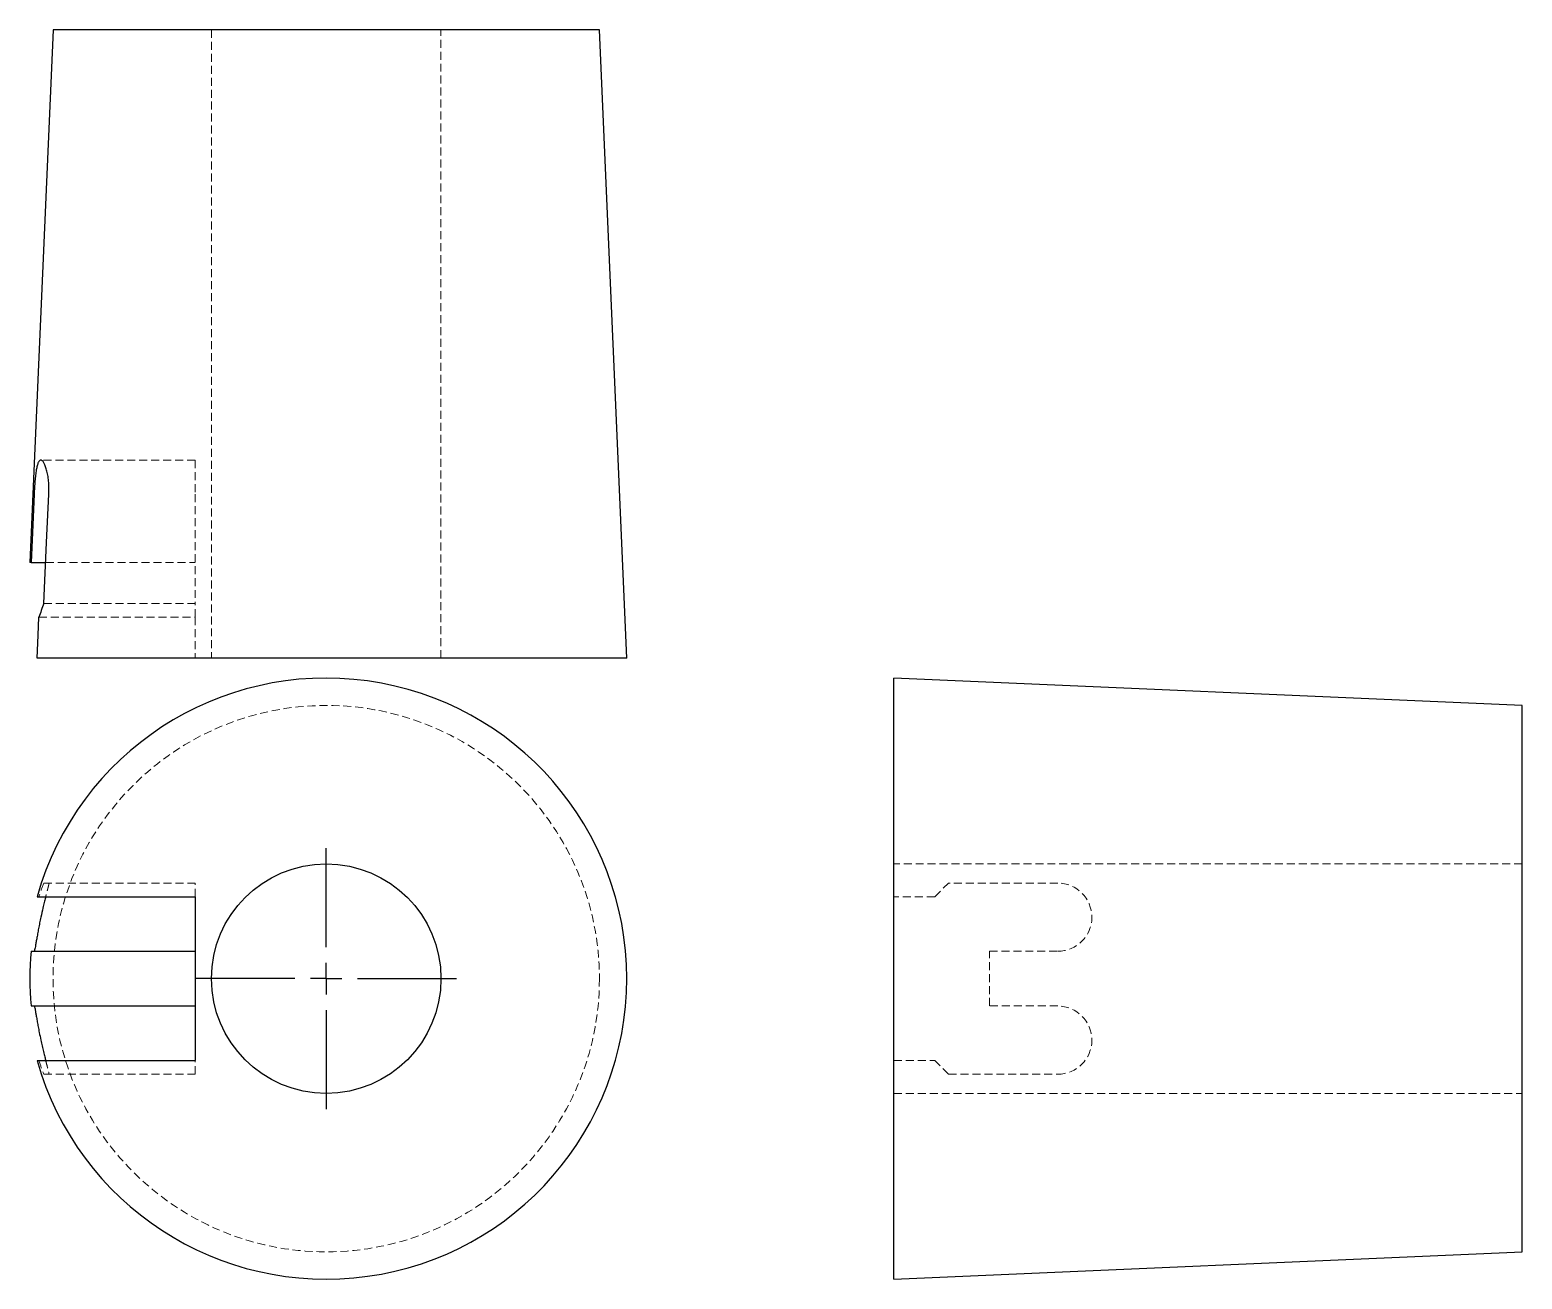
# Model space of a CAD drawing. Header units: millimetres. Extents: x 36 to 273, y 9 to 208.
import ezdxf

# ---------------------------------------------------------------- set-up
doc = ezdxf.new("R2010")
doc.units = ezdxf.units.MM
doc.linetypes.add('HIDDEN', pattern=[1.905, 1.27, -0.635])
doc.layers.add('10', color=7, linetype='Continuous')

# ---------------------------------------------------------------- blocks, each defined once
blk = doc.blocks.new('SW_CENTERMARKSYMBOL_0')
at = {"layer": '10', "color": 0}
for p, q in [((0, 5), (0, 20.76)), ((0, 0), (0, 2.5)), ((-5, 0), (-20.76, 0)), ((0, 0), (-2.5, 0)), ((0, 0), (0, -2.5)), ((0, 0), (2.5, 0)), ((5, 0), (20.76, 0)), ((0, -5), (0, -20.76))]:
    blk.add_line(p, q, dxfattribs=at)

msp = doc.modelspace()

# ---------------------------------------------------------------- linework, layer by layer
at = {"color": 7, "linetype": 'Continuous', "lineweight": 25}
for p, q in [((39.19, 208), (35.5, 123.22)), ((126.15, 208), (39.19, 208)), ((130.5, 108), (126.15, 208)), ((35.71, 123.22), (35.5, 123.22)), ((35.71, 123.22), (38.03, 123.22)), ((130.5, 108), (36.66, 108)), ((273, 100.48), (173, 104.83)), ((173, 9.17), (173, 104.83)), ((273, 57), (273, 100.48)), ((36.66, 70.04), (61.8, 70.04)), ((61.8, 70.04), (61.8, 43.96)), ((35.71, 61.35), (61.8, 61.35)), ((273, 13.52), (273, 57)), ((35.71, 52.65), (61.8, 52.65)), ((36.66, 43.96), (61.8, 43.96)), ((173, 9.17), (273, 13.52))]:
    msp.add_line(p, q, dxfattribs=at)
at = {"color": 7, "linetype": 'HIDDEN', "lineweight": 18}
for p, q in [((64.41, 208), (64.41, 108)), ((100.93, 108), (100.93, 208)), ((61.8, 139.52), (37.26, 139.52)), ((61.8, 139.52), (61.8, 134.09)), ((61.8, 134.09), (61.8, 116.7)), ((38.03, 123.22), (61.8, 123.22)), ((37.73, 116.7), (61.8, 116.7)), ((61.8, 114.52), (61.8, 116.7)), ((36.95, 114.52), (61.8, 114.52)), ((61.8, 114.52), (61.8, 108)), ((273, 75.26), (173, 75.26)), ((37.73, 72.22), (61.8, 72.22)), ((61.8, 70.04), (61.8, 72.22)), ((179.52, 70.04), (181.7, 72.22)), ((199.09, 72.22), (181.7, 72.22)), ((179.52, 70.04), (173, 70.04)), ((188.22, 61.35), (199.09, 61.35)), ((188.22, 52.65), (188.22, 61.35)), ((199.09, 52.65), (188.22, 52.65)), ((61.8, 41.78), (61.8, 43.96)), ((173, 43.96), (179.52, 43.96)), ((181.7, 41.78), (179.52, 43.96)), ((37.73, 41.78), (61.8, 41.78)), ((181.7, 41.78), (199.09, 41.78)), ((173, 38.74), (273, 38.74))]:
    msp.add_line(p, q, dxfattribs=at)
at = {"color": 7, "linetype": 'Continuous', "lineweight": 25, "flags": 128}
for points in [[(36.18, 134.09), (35.91, 128), (35.71, 123.22)], [(37.73, 116.7), (38.17, 126.43), (38.53, 134.09)], [(36.66, 108), (36.82, 111.65), (36.95, 114.52)]]:
    msp.add_lwpolyline(points, dxfattribs=at)
at = {"color": 7, "linetype": 'HIDDEN', "lineweight": 18}
msp.add_circle((82.67, 57), 43.48, dxfattribs=at)
at = {"color": 7, "linetype": 'Continuous', "lineweight": 25}
msp.add_circle((82.67, 57), 18.26, dxfattribs=at)
for radius, start, end in [(47.83, 195.8266, 164.1734), (47.16, 174.7107, 185.2893)]:
    msp.add_arc((82.67, 57), radius, start, end, dxfattribs=at)
at = {"color": 7, "linetype": 'HIDDEN', "lineweight": 18}
for centre in [(199.09, 66.78), (199.09, 47.22)]:
    msp.add_arc(centre, 5.43, 270, 90, dxfattribs=at)
at = {"color": 7, "linetype": 'Continuous', "lineweight": 25}
for points, knots in [([(38.53, 134.09), (38.54, 134.45), (38.55, 134.81), (38.53, 135.51), (38.51, 135.86), (38.45, 136.52), (38.41, 136.83), (38.33, 137.28), (38.3, 137.42), (38.24, 137.69), (38.21, 137.82), (38.11, 138.2), (38.04, 138.42), (37.89, 138.81), (37.81, 138.98), (37.66, 139.24), (37.57, 139.35), (37.41, 139.48), (37.34, 139.52), (37.18, 139.52), (37.11, 139.49), (37.01, 139.39), (36.97, 139.35), (36.91, 139.25), (36.88, 139.19), (36.78, 138.99), (36.73, 138.82), (36.62, 138.43), (36.57, 138.21), (36.49, 137.71), (36.45, 137.43), (36.39, 136.99), (36.38, 136.83), (36.34, 136.52), (36.33, 136.35), (36.29, 135.86), (36.26, 135.52), (36.22, 134.81), (36.2, 134.45), (36.18, 134.09)], [0, 0, 0, 0, 0.0625, 0.0625, 0.125, 0.125, 0.1875, 0.1875, 0.21875, 0.21875, 0.25, 0.25, 0.3125, 0.3125, 0.375, 0.375, 0.4375, 0.4375, 0.5, 0.5, 0.5625, 0.5625, 0.59375, 0.59375, 0.625, 0.625, 0.6875, 0.6875, 0.75, 0.75, 0.8125, 0.8125, 0.84375, 0.84375, 0.875, 0.875, 0.9375, 0.9375, 1, 1, 1, 1]), ([(38.03, 70.04), (38.02, 69.99), (37.95, 69.71), (37.79, 69.1), (37.54, 68.08), (37.29, 66.97), (37.06, 65.86), (36.89, 64.97), (36.73, 64.11), (36.59, 63.34), (36.48, 62.67), (36.38, 62.12), (36.3, 61.71), (36.23, 61.41), (36.2, 61.37), (36.18, 61.35)], [0, 0, 0, 0, 0.017796, 0.093227, 0.170723, 0.294176, 0.370384, 0.448777, 0.524995, 0.603478, 0.678754, 0.756257, 0.830789, 0.907503, 1, 1, 1, 1]), ([(36.18, 52.65), (36.19, 52.64), (36.22, 52.61), (36.29, 52.37), (36.36, 52), (36.45, 51.49), (36.56, 50.86), (36.69, 50.13), (36.83, 49.32), (37.02, 48.34), (37.23, 47.32), (37.46, 46.28), (37.67, 45.38), (37.87, 44.59), (37.98, 44.15), (38.03, 43.96)], [0, 0, 0, 0, 0.074048, 0.15025, 0.224297, 0.30048, 0.374733, 0.451115, 0.525821, 0.602644, 0.705595, 0.783271, 0.863201, 0.940875, 1, 1, 1, 1])]:
    msp.add_open_spline(points, degree=3, knots=knots, dxfattribs=at)
msp.add_open_spline([(37.73, 116.7), (37.45, 115.98), (37.19, 115.25), (36.95, 114.52)], degree=3, dxfattribs=at)
at = {"color": 7, "linetype": 'HIDDEN', "lineweight": 18}
for points in [[(37.73, 72.22), (37.45, 71.5), (37.19, 70.77), (36.95, 70.04)], [(36.95, 43.96), (37.19, 43.23), (37.45, 42.5), (37.73, 41.78)]]:
    msp.add_open_spline(points, degree=3, dxfattribs=at)
for points, knots in [([(38.53, 72.22), (38.54, 72.2), (38.55, 72.18), (38.52, 71.96), (38.44, 71.62), (38.32, 71.15), (38.18, 70.63), (38.08, 70.22), (38.03, 70.04)], [0, 0, 0, 0, 0.17025, 0.345527, 0.515759, 0.690753, 0.864497, 1, 1, 1, 1]), ([(38.03, 43.96), (38.05, 43.89), (38.13, 43.56), (38.26, 43.07), (38.41, 42.52), (38.5, 42.12), (38.55, 41.84), (38.54, 41.8), (38.53, 41.78)], [0, 0, 0, 0, 0.050173, 0.2364, 0.428413, 0.60796, 0.793214, 1, 1, 1, 1])]:
    msp.add_open_spline(points, degree=3, knots=knots, dxfattribs=at)

# ---------------------------------------------------------------- block references
at = {"layer": '10'}
msp.add_blockref('SW_CENTERMARKSYMBOL_0', (82.67, 57), dxfattribs=at)

doc.saveas('drawing.dxf')
